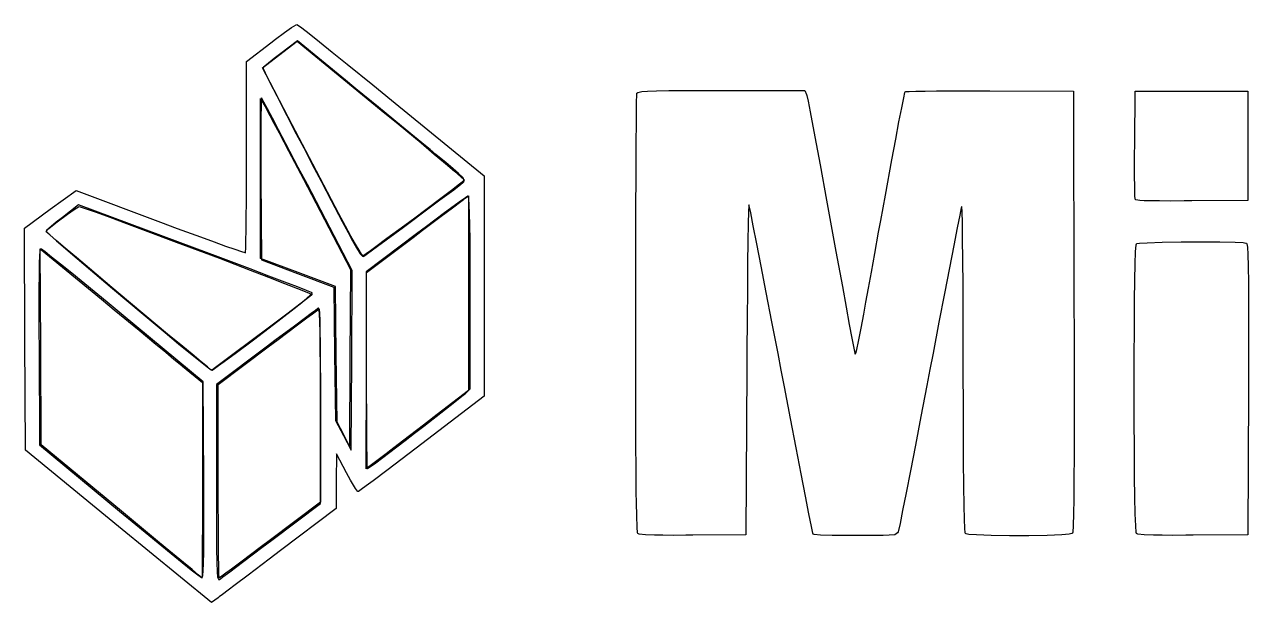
# Model space of a CAD drawing. Extents: x 1 to 1491, y 0 to 329.
# Drawn here: x 1 to 696, y 0 to 329 of the extents above; entities that cross this region are included whole.
import ezdxf

# ---------------------------------------------------------------- set-up
doc = ezdxf.new("R2010")
doc.units = 0

msp = doc.modelspace()

# ---------------------------------------------------------------- linework, layer by layer
for p, q in [((148.620299, 323.878769), (152.645226, 326.719101)), ((152.645226, 326.719101), (155.125467, 328.304355)), ((155.125467, 328.304355), (155.633761, 328.518662)), ((155.633761, 328.518662), (156.02189, 328.295578)), ((156.02189, 328.295578), (158.342835, 326.577048)), ((158.342835, 326.577048), (162.539869, 323.309006)), ((140.754611, 318.018662), (143.53891, 320.12789)), ((143.53891, 320.12789), (148.620299, 323.878769)), ((162.539869, 323.309006), (168.392799, 318.66782)), ((127.009222, 307.518662), (140.754611, 318.018662)), ((145.989092, 311.362939), (155.864105, 318.948158)), ((155.938524, 319.238236), (146.424946, 311.961253)), ((155.864105, 318.948158), (203.469257, 279.845025)), ((183.219262, 296.833893), (155.938524, 319.238236)), ((168.392799, 318.66782), (175.681432, 312.829856)), ((175.681432, 312.829856), (184.185578, 305.971482)), ((127.004611, 253.435328), (127.009222, 307.518662)), ((136.114079, 303.777721), (145.989092, 311.362939)), ((142.695143, 309.077715), (138.341048, 305.606513)), ((146.424946, 311.961253), (142.695143, 309.077715)), ((184.185578, 305.971482), (198.739208, 294.156455)), ((144.807039, 287.120523), (136.114079, 303.777721)), ((136.742378, 304.245182), (136.456914, 303.948947)), ((136.456914, 303.948947), (136.535615, 303.552409)), ((136.535615, 303.552409), (137.652135, 300.991888)), ((138.341048, 305.606513), (136.742378, 304.245182)), ((137.652135, 300.991888), (140.157305, 295.861236)), ((140.157305, 295.861236), (144.182915, 287.904207)), ((189.12168, 291.987269), (183.219262, 296.833893)), ((201.990845, 281.423968), (189.12168, 291.987269)), ((198.739208, 294.156455), (209.318789, 285.518662)), ((135.033624, 241.018662), (135.022892, 286.518662)), ((135.022892, 286.518662), (138.34198, 280.518662)), ((135.388939, 284.885808), (135.307517, 281.470893)), ((135.488505, 286.624823), (135.388939, 284.885808)), ((135.544702, 286.807294), (135.488505, 286.624823)), ((135.734304, 286.496894), (135.544702, 286.807294)), ((136.861563, 284.439065), (135.734304, 286.496894)), ((144.182915, 287.904207), (149.860755, 276.864558)), ((145.79343, 285.23077), (144.807039, 287.120523)), ((148.262516, 280.502209), (145.79343, 285.23077)), ((209.318789, 285.518662), (261.870057, 242.518662)), ((348.398841, 281.355561), (348.455756, 285.130322)), ((348.455756, 285.130322), (348.514871, 287.764552)), ((348.514871, 287.764552), (348.575875, 289.19401)), ((348.575875, 289.19401), (348.606989, 289.436874)), ((348.606989, 289.436874), (349.090427, 289.910128)), ((349.090427, 289.910128), (351.462229, 290.429249)), ((351.462229, 290.429249), (354.69699, 290.666465)), ((354.69699, 290.666465), (359.699236, 290.831235)), ((359.699236, 290.831235), (366.850085, 290.936113)), ((366.850085, 290.936113), (376.530654, 290.993652)), ((376.530654, 290.993652), (389.122061, 291.016406)), ((389.122061, 291.016406), (396.628428, 291.018662)), ((396.628428, 291.018662), (444.042878, 291.018662)), ((444.042878, 291.018662), (444.967179, 288.768662)), ((444.967179, 288.768662), (445.129286, 288.163537)), ((445.129286, 288.163537), (445.832664, 284.82964)), ((498.947528, 281.133402), (500.076683, 286.779593)), ((500.076683, 286.779593), (500.744091, 289.825034)), ((500.744091, 289.825034), (500.886872, 290.278574)), ((500.886872, 290.278574), (501.207655, 290.354636)), ((501.207655, 290.354636), (503.246308, 290.492167)), ((503.246308, 290.492167), (506.983092, 290.608534)), ((506.983092, 290.608534), (512.220421, 290.701684)), ((512.220421, 290.701684), (518.760711, 290.769567)), ((518.760711, 290.769567), (526.406377, 290.810133)), ((526.406377, 290.810133), (539.515239, 290.815275)), ((539.515239, 290.815275), (549.059912, 290.778574)), ((549.059912, 290.778574), (596.5, 290.518662)), ((596.5, 290.518662), (596.753904, 165.625829)), ((631.234751, 260.529591), (631.5, 290.518662)), ((631.5, 290.518662), (663.5, 290.518662)), ((663.5, 290.518662), (695.5, 290.518662)), ((695.5, 290.518662), (695.5, 259.518662)), ((135.307517, 281.470893), (135.24549, 276.567516)), ((138.897298, 280.633715), (136.861563, 284.439065)), ((138.34198, 280.518662), (138.795152, 279.686522)), ((138.795152, 279.686522), (140.327617, 276.816633)), ((141.734788, 275.283063), (138.897298, 280.633715)), ((152.990543, 271.450806), (148.262516, 280.502209)), ((214.967404, 270.776838), (201.990845, 281.423968)), ((203.469257, 279.845025), (213.026267, 271.974746)), ((348.318276, 273.695448), (348.398841, 281.355561)), ((445.832664, 284.82964), (446.993669, 278.919568)), ((446.993669, 278.919568), (448.554786, 270.739749)), ((497.413483, 273.186942), (498.947528, 281.133402)), ((135.24549, 276.567516), (135.204108, 270.363114)), ((140.327617, 276.816633), (142.607763, 272.505328)), ((145.267315, 268.58933), (141.734788, 275.283063)), ((142.607763, 272.505328), (145.531008, 266.951884)), ((149.860755, 276.864558), (155.28269, 266.407703)), ((164.706443, 249.030105), (152.990543, 271.450806)), ((213.026267, 271.974746), (226.077708, 261.15501)), ((348.221463, 260.089686), (348.318276, 273.695448)), ((495.531406, 263.240693), (497.413483, 273.186942)), ((135.204108, 270.363114), (135.184621, 263.045125)), ((149.38816, 260.754737), (145.267315, 268.58933)), ((145.531008, 266.951884), (150.892915, 256.728627)), ((155.28269, 266.407703), (159.482277, 258.339686)), ((226.477305, 261.337373), (214.967404, 270.776838)), ((448.554786, 270.739749), (450.458505, 260.596612)), ((135.184621, 263.045125), (135.199177, 250.390183)), ((156.439075, 247.306089), (149.38816, 260.754737)), ((159.482277, 258.339686), (164.169053, 249.356876)), ((226.077708, 261.15501), (233.639591, 254.837348)), ((231.190368, 257.474106), (226.477305, 261.337373)), ((234.586975, 254.68756), (231.190368, 257.474106)), ((348.139055, 243.078131), (348.221463, 260.089686)), ((450.458505, 260.596612), (452.647314, 248.796585)), ((493.358157, 251.595134), (495.531406, 263.240693)), ((631.191455, 254.479396), (631.234751, 260.529591)), ((695.5, 259.518662), (695.5, 228.518662)), ((126.992794, 242.560236), (127.004611, 253.435328)), ((135.199177, 250.390183), (135.239897, 241.108264)), ((150.892915, 256.728627), (159.316878, 240.610051)), ((233.639591, 254.837348), (240.063788, 249.426778)), ((240.212305, 250.042748), (234.586975, 254.68756)), ((489.676712, 231.597892), (493.358157, 251.595134)), ((631.170569, 243.574006), (631.191455, 254.479396)), ((161.563818, 237.504058), (156.439075, 247.306089)), ((164.169053, 249.356876), (169.359492, 239.427243)), ((172.940914, 233.276993), (164.706443, 249.030105)), ((240.063788, 249.426778), (245.156221, 245.086758)), ((244.426221, 246.493251), (240.212305, 250.042748)), ((247.403641, 243.868205), (244.426221, 246.493251)), ((245.156221, 245.086758), (248.722813, 241.980742)), ((249.933972, 241.29021), (247.403641, 243.868205)), ((452.647314, 248.796585), (456.339261, 228.660187)), ((631.231168, 235.116827), (631.170569, 243.574006)), ((126.937767, 227.646103), (126.992794, 242.560236)), ((135.044357, 195.518662), (135.033624, 241.018662)), ((135.239897, 241.108264), (135.5, 194.844326)), ((159.316878, 240.610051), (163.839876, 231.933037)), ((187.018026, 188.76573), (161.563818, 237.504058)), ((169.359492, 239.427243), (175.070068, 228.518755)), ((247.258263, 237.12465), (244.190287, 234.767142)), ((244.619523, 234.602202), (248.469985, 237.538342)), ((249.437736, 238.8347), (247.258263, 237.12465)), ((248.469985, 237.538342), (249.878098, 238.647366)), ((248.722813, 241.980742), (250.569487, 240.272186)), ((250.612684, 239.809175), (249.437736, 238.8347)), ((249.878098, 238.647366), (250.190368, 238.914229)), ((250.612575, 239.493713), (249.933972, 241.29021)), ((250.190368, 238.914229), (250.612575, 239.493713)), ((250.569487, 240.272186), (250.787205, 239.993035)), ((250.787205, 239.993035), (250.612684, 239.809175)), ((261.870057, 242.518662), (261.935028, 179.906867)), ((348.07354, 223.174709), (348.139055, 243.078131)), ((15.632386, 223.496492), (30.279616, 234.169207)), ((30.279616, 234.169207), (78.106182, 216.226975)), ((163.839876, 231.933037), (186.018682, 189.347411)), ((175.257045, 228.858343), (172.940914, 233.276993)), ((238.176176, 230.20966), (228.130471, 222.689362)), ((236.858554, 228.775635), (244.619523, 234.602202)), ((244.190287, 234.767142), (238.176176, 230.20966)), ((251.328957, 230.044275), (248.976581, 228.404229)), ((250.171241, 229.061544), (250.557571, 229.352068)), ((250.557571, 229.352068), (253, 231.185475)), ((252.67347, 230.906709), (251.328957, 230.044275)), ((252.929966, 231.018662), (252.67347, 230.906709)), ((253.06509, 230.8235), (252.929966, 231.018662)), ((253, 231.185475), (252.999184, 175.852068)), ((253.306115, 229.239467), (253.06509, 230.8235)), ((487.024286, 217.018662), (489.676712, 231.597892)), ((631.325669, 230.997697), (631.231168, 235.116827)), ((631.410306, 229.550974), (631.325669, 230.997697)), ((631.458771, 229.265508), (631.410306, 229.550974)), ((0.985155, 212.823776), (15.632386, 223.496492)), ((31.710929, 225.921418), (22.605464, 218.887749)), ((25.436063, 220.773432), (29.787113, 223.788469)), ((29.787113, 223.788469), (31.628527, 224.869464)), ((31.628527, 224.869464), (32.082367, 225.018662)), ((97.605464, 201.344153), (31.710929, 225.921418)), ((32.082367, 225.018662), (32.688531, 224.877082)), ((32.688531, 224.877082), (35.958637, 223.79828)), ((35.958637, 223.79828), (41.656269, 221.778262)), ((126.879434, 218.962373), (126.937767, 227.646103)), ((175.070068, 228.518755), (181.317255, 216.599382)), ((179.490829, 220.852444), (175.257045, 228.858343)), ((228.130471, 222.689362), (222.5, 218.508773)), ((226.958231, 221.412115), (236.858554, 228.775635)), ((236.819746, 218.994993), (244.65122, 224.9011)), ((245.737338, 226.075078), (239.480275, 221.482895)), ((244.65122, 224.9011), (248.636377, 227.905349)), ((248.976581, 228.404229), (245.737338, 226.075078)), ((248.636377, 227.905349), (250.171241, 229.061544)), ((253.509164, 226.013283), (253.306115, 229.239467)), ((253.675419, 221.084303), (253.509164, 226.013283)), ((348.027408, 200.893346), (348.07354, 223.174709)), ((412.13763, 225.681198), (411.97889, 222.196408)), ((412.212839, 226.018662), (412.13763, 225.681198)), ((412.376781, 225.386217), (412.212839, 226.018662)), ((413.219074, 221.399287), (412.376781, 225.386217)), ((456.339261, 228.660187), (458.989178, 214.058557)), ((532.772921, 224.297074), (531.917397, 220.213517)), ((532.952147, 225.018662), (532.772921, 224.297074)), ((533.050248, 224.857444), (532.952147, 225.018662)), ((533.235218, 221.967304), (533.050248, 224.857444)), ((631.929413, 228.925255), (631.458771, 229.265508)), ((634.07264, 228.544222), (631.929413, 228.925255)), ((636.659548, 228.370168), (634.07264, 228.544222)), ((640.332859, 228.255076), (636.659548, 228.370168)), ((645.229657, 228.194653), (640.332859, 228.255076)), ((651.487026, 228.184602), (645.229657, 228.194653)), ((659.242049, 228.220629), (651.487026, 228.184602)), ((663.724019, 228.254579), (659.242049, 228.220629)), ((695.5, 228.518662), (663.724019, 228.254579)), ((14.825768, 212.489328), (18.755809, 215.728355)), ((19.047204, 216.094863), (14.932988, 212.713218)), ((18.755809, 215.728355), (25.436063, 220.773432)), ((22.605464, 218.887749), (19.047204, 216.094863)), ((41.656269, 221.778262), (49.402012, 218.960596)), ((49.402012, 218.960596), (58.816452, 215.48885)), ((58.816452, 215.48885), (69.520174, 211.506592)), ((78.106182, 216.226975), (87.724422, 212.633651)), ((126.80636, 211.547214), (126.879434, 218.962373)), ((183.185375, 213.969147), (179.490829, 220.852444)), ((181.317255, 216.599382), (184.647226, 210.250604)), ((216.052109, 213.355479), (221.5, 217.37486)), ((222.5, 218.508773), (216.853775, 214.326295)), ((221.5, 217.37486), (226.958231, 221.412115)), ((226.981428, 211.57366), (236.819746, 218.994993)), ((239.480275, 221.482895), (229.162786, 213.774202)), ((253.806066, 214.391882), (253.675419, 221.084303)), ((411.97889, 222.196408), (411.813202, 215.283005)), ((414.684641, 214.104099), (413.219074, 221.399287)), ((485.828129, 210.414474), (487.024286, 217.018662)), ((531.917397, 220.213517), (530.460504, 212.925614)), ((533.403273, 215.836091), (533.235218, 221.967304)), ((533.552082, 206.682847), (533.403273, 215.836091)), ((1.242577, 149.714613), (0.985155, 212.823776)), ((13.455151, 211.371319), (13.211317, 211.07032)), ((13.211317, 211.07032), (13.449335, 210.767461)), ((13.312387, 210.843153), (13.465506, 211.152344)), ((13.57274, 210.571951), (13.312387, 210.843153)), ((13.449335, 210.767461), (15.431002, 208.916463)), ((14.932988, 212.713218), (13.455151, 211.371319)), ((13.465506, 211.152344), (14.825768, 212.489328)), ((15.46767, 208.881342), (13.57274, 210.571951)), ((15.431002, 208.916463), (19.19427, 205.594925)), ((19.035322, 205.795445), (15.46767, 208.881342)), ((69.520174, 211.506592), (87.163194, 204.890051)), ((87.724422, 212.633651), (100.919395, 207.757458)), ((126.72075, 205.624641), (126.80636, 211.547214)), ((186.331158, 208.225335), (183.185375, 213.969147)), ((184.647226, 210.250604), (186.428589, 206.901225)), ((223.429966, 209.43938), (195, 187.860097)), ((206.228277, 206.124176), (216.052109, 213.355479)), ((216.853775, 214.326295), (206.691534, 206.792033)), ((221.606564, 207.518662), (226.981428, 211.57366)), ((229.162786, 213.774202), (223.429966, 209.43938)), ((253.902287, 205.875376), (253.806066, 214.391882)), ((411.813202, 215.283005), (411.645539, 205.322434)), ((416.698357, 203.886006), (414.684641, 214.104099)), ((458.989178, 214.058557), (461.627684, 199.495396)), ((483.644635, 198.366306), (485.828129, 210.414474)), ((530.460504, 212.925614), (528.475915, 202.81276)), ((24.084203, 201.477036), (19.035322, 205.795445)), ((19.19427, 205.594925), (24.468049, 201.030641)), ((87.163194, 204.890051), (111.65851, 195.621173)), ((100.919395, 207.757458), (108.605188, 204.953321)), ((108.605188, 204.953321), (115.170887, 202.589814)), ((115.170887, 202.589814), (120.418139, 200.738339)), ((126.624813, 201.418669), (126.72075, 205.624641)), ((188.918656, 203.637893), (186.331158, 208.225335)), ((186.428589, 206.901225), (189.387096, 201.632342)), ((190.938346, 200.223705), (188.918656, 203.637893)), ((189.387096, 201.632342), (191.548194, 198.257125)), ((195.097985, 187.518662), (221.606564, 207.518662)), ((200.528088, 202.216655), (197.336999, 199.844395)), ((198.604359, 200.534504), (206.228277, 206.124176)), ((206.691534, 206.792033), (200.528088, 202.216655)), ((253.965267, 195.474139), (253.902287, 205.875376)), ((411.645539, 205.322434), (411.480876, 192.69614)), ((419.185097, 191.130361), (416.698357, 203.886006)), ((528.475915, 202.81276), (526.037301, 190.254349)), ((533.679314, 194.726613), (533.552082, 206.682847)), ((631.754183, 199.387037), (632.041064, 203.197404)), ((632.041064, 203.197404), (632.2, 203.818662)), ((632.2, 203.818662), (632.495401, 203.945664)), ((632.495401, 203.945664), (634.01536, 204.180955)), ((634.01536, 204.180955), (638.303725, 204.485233)), ((638.303725, 204.485233), (646.890097, 204.794873)), ((646.890097, 204.794873), (657.524901, 204.987409)), ((657.524901, 204.987409), (668.866411, 205.054864)), ((668.866411, 205.054864), (679.572903, 204.989255)), ((679.572903, 204.989255), (688.30265, 204.782604)), ((688.30265, 204.782604), (692.745591, 204.530256)), ((692.745591, 204.530256), (694.391003, 204.313791)), ((694.391003, 204.313791), (694.755852, 204.190716)), ((694.755852, 204.190716), (694.933214, 203.869171)), ((694.933214, 203.869171), (695.234836, 201.869702)), ((695.234836, 201.869702), (695.469323, 197.756152)), ((9.525244, 196.98264), (9.353306, 192.635541)), ((9.760423, 199.626826), (9.525244, 196.98264)), ((10.063339, 200.818406), (9.760423, 199.626826)), ((10.241603, 145.306085), (9.983207, 201.022659)), ((9.983207, 201.022659), (44.741603, 172.335927)), ((10.241604, 200.94769), (10.063339, 200.818406)), ((10.605848, 200.744843), (10.241604, 200.94769)), ((12.669243, 199.22409), (10.605848, 200.744843)), ((16.352699, 196.34571), (12.669243, 199.22409)), ((21.464432, 192.264645), (16.352699, 196.34571)), ((30.422822, 196.088893), (24.084203, 201.477036)), ((24.468049, 201.030641), (30.981251, 195.45141)), ((37.859686, 189.793795), (30.422822, 196.088893)), ((30.981251, 195.45141), (38.462789, 189.085026)), ((110.859461, 196.391473), (97.605464, 201.344153)), ((129.049946, 189.561299), (110.859461, 196.391473)), ((111.65851, 195.621173), (129.098526, 188.962508)), ((120.418139, 200.738339), (124.148591, 199.470298)), ((124.148591, 199.470298), (126.163891, 198.857094)), ((126.163891, 198.857094), (126.466374, 198.818369)), ((126.466374, 198.818369), (126.520757, 199.153312)), ((126.520757, 199.153312), (126.624813, 201.418669)), ((156.272179, 187.518662), (135.044357, 195.518662)), ((135.5, 194.844326), (156, 187.067532)), ((192.380704, 197.999653), (190.938346, 200.223705)), ((191.548194, 198.257125), (192.921746, 196.760174)), ((193.236208, 196.982621), (192.380704, 197.999653)), ((192.921746, 196.760174), (193.316273, 196.711235)), ((193.440914, 196.932014), (193.236208, 196.982621)), ((193.316273, 196.711235), (193.576932, 196.888887)), ((193.694064, 197.125296), (193.440914, 196.932014)), ((193.576932, 196.888887), (194.886426, 197.827445)), ((195.019262, 198.117776), (193.694064, 197.125296)), ((194.886426, 197.827445), (198.604359, 200.534504)), ((197.336999, 199.844395), (195.019262, 198.117776)), ((253.99619, 183.127526), (253.965267, 195.474139)), ((348.003149, 176.747967), (348.027408, 200.893346)), ((461.627684, 199.495396), (465.263311, 179.548875)), ((481.724523, 187.786837), (483.644635, 198.366306)), ((533.782638, 180.186431), (533.679314, 194.726613)), ((631.508588, 192.541937), (631.754183, 199.387037)), ((695.469323, 197.756152), (695.641082, 191.161832)), ((9.353306, 192.635541), (9.240111, 186.335221)), ((27.812661, 187.135839), (21.464432, 192.264645)), ((50.655302, 179.006683), (37.859686, 189.793795)), ((38.462789, 189.085026), (50.907719, 178.557843)), ((139.650753, 185.558667), (129.049946, 189.561299)), ((129.098526, 188.962508), (139.570244, 184.932109)), ((186.018682, 189.347411), (185.759341, 139.110651)), ((186.759013, 137.642196), (187.018026, 188.76573)), ((195, 187.860097), (195, 131.93938)), ((411.480876, 192.69614), (411.324187, 177.785569)), ((422.069735, 176.222517), (419.185097, 191.130361)), ((480.049741, 178.582176), (481.724523, 187.786837)), ((526.037301, 190.254349), (523.218333, 175.629776)), ((631.304239, 183.128985), (631.508588, 192.541937)), ((695.641082, 191.161832), (695.754518, 181.720054)), ((9.240111, 186.335221), (9.181162, 177.831372)), ((35.205602, 181.114235), (27.812661, 187.135839)), ((47.834326, 170.746771), (35.205602, 181.114235)), ((139.570244, 184.932109), (148.675344, 181.396174)), ((148.71127, 182.117958), (139.650753, 185.558667)), ((148.675344, 181.396174), (156.034413, 178.498272)), ((155.957777, 179.343117), (148.71127, 182.117958)), ((156, 187.067532), (176.5, 179.290739)), ((177.5, 179.518662), (156.272179, 187.518662)), ((195.048992, 131.706693), (195.097985, 187.518662)), ((254, 176.205753), (253.99619, 183.127526)), ((631.141098, 171.615064), (631.304239, 183.128985)), ((695.754518, 181.720054), (695.814036, 169.064129)), ((9.181162, 177.831372), (9.171962, 166.873686)), ((60, 171.156349), (50.655302, 179.006683)), ((50.907719, 178.557843), (68.359974, 163.892666)), ((161.116551, 177.338089), (155.957777, 179.343117)), ((156.034413, 178.498272), (161.268035, 176.38197)), ((163.91387, 176.20682), (161.116551, 177.338089)), ((161.268035, 176.38197), (163.996797, 175.190837)), ((161.285363, 173.019213), (163.302801, 174.798615)), ((163.905645, 174.647725), (162.285663, 173.357848)), ((163.302801, 174.798615), (164.279159, 175.811237)), ((164.303288, 174.987074), (163.905645, 174.647725)), ((164.341446, 176.001328), (163.91387, 176.20682)), ((163.996797, 175.190837), (164.303288, 174.987074)), ((164.279159, 175.811237), (164.341446, 176.001328)), ((176.5, 179.290739), (177, 141.4047)), ((178, 141.018662), (177.5, 179.518662)), ((252.999184, 175.852068), (252.998367, 120.518662)), ((254, 121.392844), (254, 176.205753)), ((261.935028, 179.906867), (262, 117.295073)), ((348, 164.136874), (348.003149, 176.747967)), ((411.324187, 177.785569), (411.180448, 160.972165)), ((425.277146, 159.547828), (422.069735, 176.222517)), ((465.263311, 179.548875), (467.391779, 167.952277)), ((478.602235, 170.65843), (480.049741, 178.582176)), ((523.218333, 175.629776), (520.092682, 159.318436)), ((533.859723, 163.281342), (533.782638, 180.186431)), ((9.171962, 166.873686), (9.208014, 153.211857)), ((44.741603, 172.335927), (51.953446, 166.382706)), ((57, 163.171049), (47.834326, 170.746771)), ((69.354099, 163.318512), (60, 171.156349)), ((158.081516, 170.110961), (149.969387, 163.937016)), ((152.432272, 165.818274), (158.340404, 170.564798)), ((162.285663, 173.357848), (158.081516, 170.110961)), ((158.340404, 170.564798), (161.285363, 173.019213)), ((167.476105, 167.077271), (166.103754, 166.041455)), ((167.75, 167.286567), (167.476105, 167.077271)), ((167.928297, 167.28769), (167.75, 167.286567)), ((168.235487, 166.325472), (167.928297, 167.28769)), ((168.023056, 166.707724), (168.246369, 166.851995)), ((168.246369, 166.851995), (168.323139, 166.600383)), ((467.391779, 167.952277), (469.219599, 158.065025)), ((477.36395, 163.92171), (478.602235, 170.65843)), ((631.019124, 158.467053), (631.141098, 171.615064)), ((695.814036, 169.064129), (695.824041, 152.827368)), ((51.953446, 166.382706), (66.068555, 154.724691)), ((102.5, 125.465381), (57, 163.171049)), ((68.359974, 163.892666), (80.907417, 153.418689)), ((82.196115, 152.593087), (69.354099, 163.318512)), ((149.969387, 163.937016), (140.117276, 156.499065)), ((142.368319, 157.983543), (152.432272, 165.818274)), ((160.484296, 161.818709), (154.230713, 157.126919)), ((155.139984, 157.179489), (161.296762, 161.768999)), ((163.732819, 164.258337), (160.484296, 161.818709)), ((161.296762, 161.768999), (164.465723, 164.11725)), ((166.103754, 166.041455), (163.732819, 164.258337)), ((164.465723, 164.11725), (166.74747, 165.793019)), ((166.74747, 165.793019), (168.023056, 166.707724)), ((168.481591, 163.8667), (168.235487, 166.325472)), ((168.323139, 166.600383), (168.469836, 164.465387)), ((168.469836, 164.465387), (168.604831, 160.341695)), ((168.672355, 159.658647), (168.481591, 163.8667)), ((168.604831, 160.341695), (168.725033, 154.453705)), ((348.000817, 155.360924), (348, 164.136874)), ((411.180448, 160.972165), (411.054632, 142.637375)), ((475.859323, 155.836913), (477.36395, 163.92171)), ((533.908237, 144.230388), (533.859723, 163.281342)), ((596.753904, 165.625829), (596.770102, 157.219104)), ((9.208014, 153.211857), (9.241604, 145.288666)), ((66.068555, 154.724691), (75.641851, 146.812708)), ((80.907417, 153.418689), (88.506112, 147.113112)), ((140.117276, 156.499065), (129.752137, 148.718158)), ((130.906961, 149.286513), (136.654801, 153.627215)), ((136.654801, 153.627215), (142.368319, 157.983543)), ((154.230713, 157.126919), (143.950342, 149.420812)), ((144.93585, 149.533214), (155.139984, 157.179489)), ((168.813525, 153.44859), (168.672355, 159.658647)), ((168.725033, 154.453705), (168.827351, 147.025817)), ((168.910844, 144.983804), (168.813525, 153.44859)), ((348.007571, 138.964699), (348.000817, 155.360924)), ((428.732205, 141.491645), (425.277146, 159.547828)), ((469.219599, 158.065025), (470.69155, 150.185818)), ((474.416929, 148.335451), (475.859323, 155.836913)), ((520.092682, 159.318436), (516.73402, 141.699723)), ((596.770102, 157.219104), (596.795, 141.401266)), ((630.913266, 136.702425), (631.019124, 158.467053)), ((1.5, 86.605451), (1.242577, 149.714613)), ((75.641851, 146.812708), (81.187825, 142.226472)), ((89.68269, 146.364079), (82.196115, 152.593087)), ((88.506112, 147.113112), (95.175525, 141.614957)), ((96.083839, 141.059068), (89.68269, 146.364079)), ((129.752137, 148.718158), (120.100923, 141.515345)), ((120.589122, 141.567364), (130.906961, 149.286513)), ((143.950342, 149.420812), (138.25, 145.150448)), ((139.246369, 145.254987), (144.93585, 149.533214)), ((168.827351, 147.025817), (168.908694, 138.282432)), ((470.69155, 150.185818), (471.752415, 144.613352)), ((473.486459, 143.892041), (474.416929, 148.335451)), ((695.824041, 152.827368), (695.801703, 138.079288)), ((9.241604, 145.288666), (9.5, 89.558671)), ((10.5, 89.589512), (10.241603, 145.306085)), ((81.187825, 142.226472), (85.844665, 138.372943)), ((95.175525, 141.614957), (100.644566, 137.152018)), ((101.20618, 136.838321), (96.083839, 141.059068)), ((138.25, 145.150448), (110, 123.991312)), ((111, 123.991312), (139.246369, 145.254987)), ((120.100923, 141.515345), (112.390586, 135.811674)), ((114.355647, 136.968951), (120.589122, 141.567364)), ((168.970058, 134.011562), (168.910844, 144.983804)), ((177, 141.4047), (177.5, 103.518662)), ((178.5, 102.518662), (178, 141.018662)), ((185.759341, 139.110651), (185.5, 88.87389)), ((411.054632, 142.637375), (411, 133.018662)), ((430.529125, 132.065917), (428.732205, 141.491645)), ((471.752415, 144.613352), (472.346973, 141.646327)), ((472.346973, 141.646327), (472.452132, 141.233197)), ((472.452132, 141.233197), (472.583572, 141.174854)), ((472.583572, 141.174854), (472.923482, 141.755552)), ((472.923482, 141.755552), (473.486459, 143.892041)), ((516.73402, 141.699723), (514.990333, 132.518662)), ((533.921053, 133.968662), (533.908237, 144.230388)), ((596.795, 141.401266), (596.809689, 126.880541)), ((85.844665, 138.372943), (89.423662, 135.408095)), ((89.423662, 135.408095), (90.75, 134.307669)), ((90.75, 134.307669), (102, 124.966143)), ((100.644566, 137.152018), (104.642148, 133.952094)), ((104.856333, 133.862104), (101.20618, 136.838321)), ((104.642148, 133.952094), (106.897183, 132.242979)), ((106.840915, 132.290685), (104.856333, 133.862104)), ((107.148185, 132.081857), (106.840915, 132.290685)), ((106.897183, 132.242979), (107.28653, 132.018662)), ((107.35121, 132.193417), (107.148185, 132.081857)), ((107.28653, 132.018662), (107.520121, 132.130767)), ((108.619623, 133.071803), (107.35121, 132.193417)), ((107.520121, 132.130767), (108.823813, 132.99437)), ((112.390586, 135.811674), (108.619623, 133.071803)), ((108.823813, 132.99437), (111.142474, 134.636642)), ((111.142474, 134.636642), (114.355647, 136.968951)), ((168.908694, 138.282432), (168.984618, 123.191667)), ((168.996913, 120.27914), (168.970058, 134.011562)), ((186.5, 86.518662), (186.759013, 137.642196)), ((348.021625, 124.060467), (348.007571, 138.964699)), ((411, 133.018662), (410.5, 38.518662)), ((432.324904, 122.643835), (430.529125, 132.065917)), ((514.990333, 132.518662), (513.246397, 123.338898)), ((533.927421, 127.422906), (533.921053, 133.968662)), ((630.91584, 106.321171), (630.913266, 136.702425)), ((695.801703, 138.079288), (695.773633, 126.937239)), ((102.758396, 69.742021), (102.5, 125.465381)), ((195, 131.93938), (195.011567, 120.706087)), ((195, 75.894724), (195.048992, 131.706693)), ((533.944707, 115.169992), (533.927421, 127.422906)), ((596.809689, 126.880541), (596.813918, 113.620484)), ((695.773633, 126.937239), (695.755852, 120.956028)), ((102, 124.966143), (102, 69.492402)), ((110, 123.991312), (110, 67.948283)), ((111, 69.004987), (111, 123.991312)), ((168.984618, 123.191667), (169, 112.141283)), ((169, 112.298885), (168.996913, 120.27914)), ((195.011567, 120.706087), (195.068662, 105.340859)), ((252.998367, 120.518662), (235.249184, 106.873652)), ((249.252293, 117.189757), (250.834025, 118.489397)), ((250.834025, 118.489397), (251.25, 118.85268)), ((251.25, 118.85268), (254, 121.392844)), ((348.04355, 110.589539), (348.021625, 124.060467)), ((435.771165, 104.615738), (432.324904, 122.643835)), ((513.246397, 123.338898), (509.885824, 105.730176)), ((695.755852, 120.956028), (695.5, 38.518662)), ((169, 56.334219), (169, 112.298885)), ((169, 112.141283), (169, 57.097237)), ((262, 117.295073), (226.534148, 90.156867)), ((237.40107, 107.845049), (245.227745, 113.982085)), ((245.227745, 113.982085), (249.252293, 117.189757)), ((533.968508, 104.00193), (533.944707, 115.169992)), ((596.813918, 113.620484), (596.807434, 101.584648)), ((195.068662, 105.340859), (195.129832, 96.421669)), ((235.249184, 106.873652), (227.469813, 100.891673)), ((227.632525, 100.264526), (237.40107, 107.845049)), ((348.073916, 98.493228), (348.04355, 110.589539)), ((438.961848, 87.994458), (435.771165, 104.615738)), ((509.885824, 105.730176), (506.756537, 89.437836)), ((631.025386, 84.556524), (630.91584, 106.321171)), ((177.5, 103.518662), (182, 95.018662)), ((182, 95.696276), (178.5, 102.518662)), ((227.469813, 100.891673), (215.570661, 91.737333)), ((222.31673, 96.165589), (227.632525, 100.264526)), ((348.113294, 87.712846), (348.073916, 98.493228)), ((533.999361, 93.878786), (533.968508, 104.00193)), ((596.807434, 101.584648), (596.789986, 90.73659)), ((185.5, 88.87389), (182, 95.696276)), ((182, 95.018662), (186.5, 86.518662)), ((195.129832, 96.421669), (195.206775, 88.829503)), ((207.606574, 84.921479), (217.045496, 92.118496)), ((215.570661, 91.737333), (208.872151, 86.581189)), ((217.045496, 92.118496), (222.31673, 96.165589)), ((534.060047, 80.565933), (533.999361, 93.878786)), ((596.789986, 90.73659), (596.761322, 81.039864)), ((54.354948, 43.302725), (1.5, 86.605451)), ((9.5, 89.558671), (55, 51.85395)), ((56, 51.879942), (10.5, 89.589512)), ((178.057538, 84.518662), (177.981605, 69.018662)), ((183.778769, 73.781841), (178.057538, 84.518662)), ((206.25, 84.561683), (195, 75.894724)), ((195.206775, 88.829503), (195.297167, 82.793724)), ((200.37049, 79.471578), (207.606574, 84.921479)), ((208.872151, 86.581189), (206.25, 84.561683)), ((219.393802, 84.705643), (206.606069, 75.013145)), ((226.534148, 90.156867), (219.393802, 84.705643)), ((348.162254, 78.189705), (348.113294, 87.712846)), ((441.822729, 73.162465), (438.961848, 87.994458)), ((506.756537, 89.437836), (503.932405, 74.840247)), ((631.149588, 71.408493), (631.025386, 84.556524)), ((195.297167, 82.793724), (195.398683, 78.543695)), ((195.398683, 78.543695), (195.508999, 76.308778)), ((195.7603, 76.123184), (196.917052, 76.928372)), ((196.917052, 76.928372), (200.37049, 79.471578)), ((348.221366, 69.865116), (348.162254, 78.189705)), ((534.170679, 66.099952), (534.060047, 80.565933)), ((596.761322, 81.039864), (596.72119, 72.458025)), ((102, 69.492402), (101.994897, 58.350446)), ((102.791983, 61.820163), (102.758396, 69.742021)), ((186.06209, 69.611895), (183.778769, 73.781841)), ((188.865968, 64.879345), (186.06209, 69.611895)), ((195.508999, 76.308778), (195.56673, 76.018662)), ((195.56673, 76.018662), (195.7603, 76.123184)), ((206.606069, 75.013145), (198.907044, 69.240544)), ((348.291201, 62.680392), (348.221366, 69.865116)), ((444.279586, 60.502229), (441.822729, 73.162465)), ((503.932405, 74.840247), (501.487296, 62.315778)), ((596.72119, 72.458025), (596.669338, 64.954629)), ((631.31468, 59.894544), (631.149588, 71.408493)), ((110, 67.948283), (110.000225, 63.016222)), ((110.000225, 63.016222), (110.002938, 54.038101)), ((111.011498, 57.959394), (111, 69.004987)), ((177.981605, 69.018662), (177.905671, 53.518662)), ((190.009858, 63.253629), (188.865968, 64.879345)), ((190.284148, 63.031841), (190.009858, 63.253629)), ((190.548024, 63.171291), (190.284148, 63.031841)), ((192.118082, 64.253327), (190.548024, 63.171291)), ((194.953983, 66.313496), (192.118082, 64.253327)), ((198.907044, 69.240544), (194.953983, 66.313496)), ((348.37233, 56.576844), (348.291201, 62.680392)), ((534.319227, 55.094823), (534.170679, 66.099952)), ((596.669338, 64.954629), (596.605515, 58.493229)), ((101.994897, 58.350446), (101.969711, 43.115676)), ((102.828029, 48.160342), (102.791983, 61.820163)), ((111.068253, 42.850908), (111.011498, 57.959394)), ((169, 57.097237), (140.563355, 35.55795)), ((141.340619, 35.426441), (169, 56.334219)), ((348.516447, 49.320348), (348.37233, 56.576844)), ((446.258195, 50.396222), (444.279586, 60.502229)), ((501.487296, 62.315778), (499.495076, 52.242798)), ((596.605515, 58.493229), (596.486782, 50.675151)), ((631.520624, 50.481557), (631.31468, 59.894544)), ((55, 51.85395), (64.165674, 44.278535)), ((65.145093, 44.303336), (56, 51.879942)), ((110.002938, 54.038101), (110.010697, 46.180978)), ((177.905671, 53.518662), (146.296993, 29.518662)), ((348.753454, 42.881383), (348.516447, 49.320348)), ((447.684335, 43.226914), (446.258195, 50.396222)), ((499.495076, 52.242798), (498.029614, 44.999677)), ((534.510005, 47.231071), (534.319227, 55.094823)), ((596.486782, 50.675151), (596.284219, 43.557884)), ((631.767379, 43.636416), (631.520624, 50.481557)), ((107.209896, 0), (54.354948, 43.302725)), ((64.165674, 44.278535), (76.794398, 33.911904)), ((77.672226, 33.934309), (65.145093, 44.303336)), ((101.969711, 43.115676), (101.942728, 34.275964)), ((102.818822, 37.203866), (102.828029, 48.160342)), ((110.010697, 46.180978), (110.025937, 39.372444)), ((111.129059, 34.08075), (111.068253, 42.850908)), ((349.045902, 39.71074), (348.753454, 42.881383)), ((448.483783, 39.376776), (447.684335, 43.226914)), ((498.029614, 44.999677), (497.164777, 40.964783)), ((534.747324, 42.189221), (534.510005, 47.231071)), ((535.035496, 39.649799), (534.747324, 42.189221)), ((596.284219, 43.557884), (596.029237, 39.952594)), ((632.054906, 39.826), (631.767379, 43.636416)), ((102.759867, 28.700518), (102.818822, 37.203866)), ((110.025937, 39.372444), (110.068151, 30.96736)), ((140.563355, 35.55795), (134.839535, 31.231161)), ((135.746866, 31.199839), (141.340619, 35.426441)), ((349.214343, 39.204318), (349.045902, 39.71074)), ((349.894731, 38.89391), (349.214343, 39.204318)), ((353.563237, 38.451274), (349.894731, 38.89391)), ((358.694, 38.264257), (353.563237, 38.451274)), ((363.419034, 38.203394), (358.694, 38.264257)), ((369.29439, 38.19034), (363.419034, 38.203394)), ((376.411526, 38.222314), (369.29439, 38.19034)), ((380.464343, 38.254318), (376.411526, 38.222314)), ((410.5, 38.518662), (380.464343, 38.254318)), ((448.625303, 38.815917), (448.483783, 39.376776)), ((449.203154, 38.655765), (448.625303, 38.815917)), ((452.921446, 38.370965), (449.203154, 38.655765)), ((459.401502, 38.155301), (452.921446, 38.370965)), ((467.857293, 38.034934), (459.401502, 38.155301)), ((472.580456, 38.018662), (467.857293, 38.034934)), ((476.698249, 38.019291), (472.580456, 38.018662)), ((483.43656, 38.034114), (476.698249, 38.019291)), ((488.414484, 38.088786), (483.43656, 38.034114)), ((491.915201, 38.209418), (488.414484, 38.088786)), ((495.015962, 38.571162), (491.915201, 38.209418)), ((496.623073, 39.528066), (495.015962, 38.571162)), ((496.980677, 40.268662), (496.623073, 39.528066)), ((497.164777, 40.964783), (496.980677, 40.268662)), ((535.2, 39.218662), (535.035496, 39.649799)), ((535.532424, 39.051111), (535.2, 39.218662)), ((537.090369, 38.750919), (535.532424, 39.051111)), ((541.354643, 38.387111), (537.090369, 38.750919)), ((549.782992, 38.061252), (541.354643, 38.387111)), ((560.151406, 37.914262), (549.782992, 38.061252)), ((571.156904, 37.942767), (560.151406, 37.914262)), ((581.496511, 38.143391), (571.156904, 37.942767)), ((589.867248, 38.51276), (581.496511, 38.143391)), ((594.069407, 38.898496), (589.867248, 38.51276)), ((595.576941, 39.206628), (594.069407, 38.898496)), ((595.881459, 39.375829), (595.576941, 39.206628)), ((596.029237, 39.952594), (595.881459, 39.375829)), ((632.213947, 39.204715), (632.054906, 39.826)), ((632.905607, 38.894077), (632.213947, 39.204715)), ((636.674348, 38.451331), (632.905607, 38.894077)), ((641.963852, 38.264417), (636.674348, 38.451331)), ((646.841927, 38.203654), (641.963852, 38.264417)), ((652.912712, 38.190689), (646.841927, 38.203654)), ((660.271625, 38.222712), (652.912712, 38.190689)), ((664.463947, 38.254715), (660.271625, 38.222712)), ((695.5, 38.518662), (664.463947, 38.254715)), ((76.794398, 33.911904), (84.187339, 27.891065)), ((84.956326, 27.911555), (77.672226, 33.934309)), ((84.187339, 27.891065), (90.535568, 22.76316)), ((91.167648, 22.781557), (84.956326, 27.911555)), ((101.942728, 34.275964), (101.908786, 26.754781)), ((102.646668, 22.40008), (102.759867, 28.700518)), ((110.068151, 30.96736), (110.173345, 22.754843)), ((111.205543, 26.615444), (111.129059, 34.08075)), ((134.839535, 31.231161), (124.596156, 23.536755)), ((125.58831, 23.533743), (135.746866, 31.199839)), ((146.296993, 29.518662), (139.871158, 24.64125)), ((90.535568, 22.76316), (95.647301, 18.683105)), ((96.118546, 18.699292), (91.167648, 22.781557)), ((101.908786, 26.754781), (101.868912, 20.779346)), ((102.474729, 18.052334), (102.646668, 22.40008)), ((110.173345, 22.754843), (110.352291, 17.433356)), ((111.295397, 20.680518), (111.205543, 26.615444)), ((117.60833, 17.524552), (125.58831, 23.533743)), ((124.596156, 23.536755), (118.435699, 18.953083)), ((139.871158, 24.64125), (128.015166, 15.651218)), ((95.647301, 18.683105), (99.330757, 15.805815)), ((99.621371, 15.81974), (96.118546, 18.699292)), ((99.330757, 15.805815), (101.394152, 14.286207)), ((101.48848, 14.297881), (99.621371, 15.81974)), ((101.394152, 14.286207), (101.758396, 14.083946)), ((101.75, 14.094517), (101.48848, 14.297881)), ((101.775467, 14.374587), (101.75, 14.094517)), ((101.758396, 14.083946), (101.936652, 14.214049)), ((101.82413, 16.576875), (101.775467, 14.374587)), ((101.868912, 20.779346), (101.82413, 16.576875)), ((101.936652, 14.214049), (102.239556, 15.407063)), ((102.239556, 15.407063), (102.474729, 18.052334)), ((110.352291, 17.433356), (110.624467, 14.423639)), ((110.624467, 14.423639), (111.250148, 12.976504)), ((111.396308, 16.501504), (111.295397, 20.680518)), ((111.505967, 14.30393), (111.396308, 16.501504)), ((111.563355, 14.018662), (111.505967, 14.30393)), ((111.768271, 14.130407), (111.563355, 14.018662)), ((113.014424, 14.991243), (111.768271, 14.130407)), ((112.171615, 13.453538), (113.635328, 14.543489)), ((115.276549, 16.62825), (113.014424, 14.991243)), ((113.635328, 14.543489), (117.60833, 17.524552)), ((118.435699, 18.953083), (115.276549, 16.62825)), ((128.015166, 15.651218), (120.565253, 10.010048)), ((111.250148, 12.976504), (111.840619, 13.211958)), ((111.840619, 13.211958), (112.171615, 13.453538)), ((116.557191, 6.979513), (113.485112, 4.661222)), ((120.565253, 10.010048), (116.557191, 6.979513)), ((110.949105, 2.759331), (107.209896, 0)), ((111.493995, 3.164929), (110.949105, 2.759331)), ((113.485112, 4.661222), (111.493995, 3.164929))]:
    msp.add_line(p, q)

doc.saveas('drawing.dxf')
